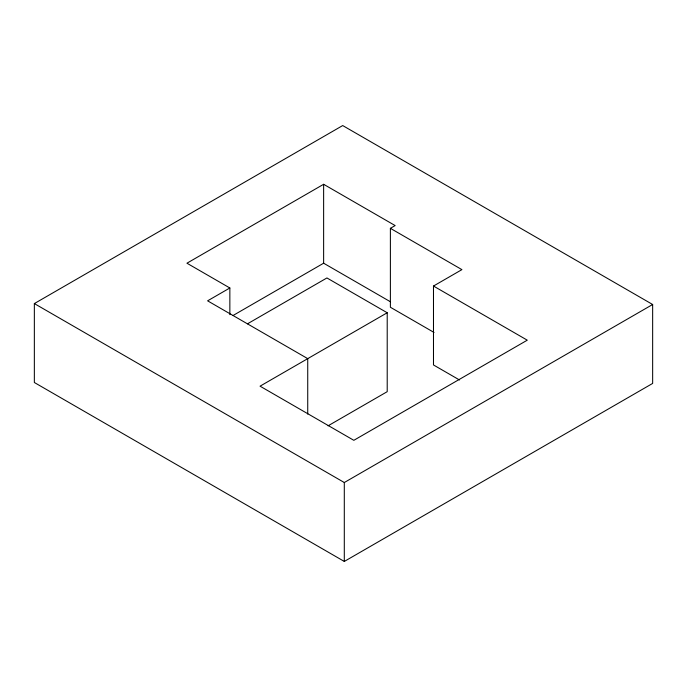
<?xml version="1.0" encoding="UTF-8"?>
<svg xmlns="http://www.w3.org/2000/svg" width="687" height="687" viewBox="0 0 687 687"><rect width="100%" height="100%" fill="white"/><g stroke="black" fill="none" stroke-linecap="round" stroke-linejoin="round"><path stroke-width="1.03" d="M34.35 303.577L342.701 125.558L652.65 304.496L652.65 383.423L344.299 561.442L34.35 382.504L34.35 303.577L344.299 482.523L652.65 304.496M434.047 332.456L390.388 307.252L390.388 228.333L395.154 225.576L323.629 184.288L186.941 263.207L229.853 287.982L229.853 314.646M229.853 287.982L207.603 300.829L307.733 358.64L307.733 414.098M233.116 315.462L323.629 263.207L390.517 301.816M247.449 323.835L326.926 277.952L387.21 312.757L387.21 391.676L328.068 425.82M387.21 312.757L260.055 386.171L353.831 440.315L527.273 340.177L433.488 286.041L433.488 364.96L459.491 379.971M433.488 286.041L461.913 269.63L390.388 228.333M344.299 482.523L344.299 561.442M323.629 184.288L323.629 263.207"/></g></svg>
